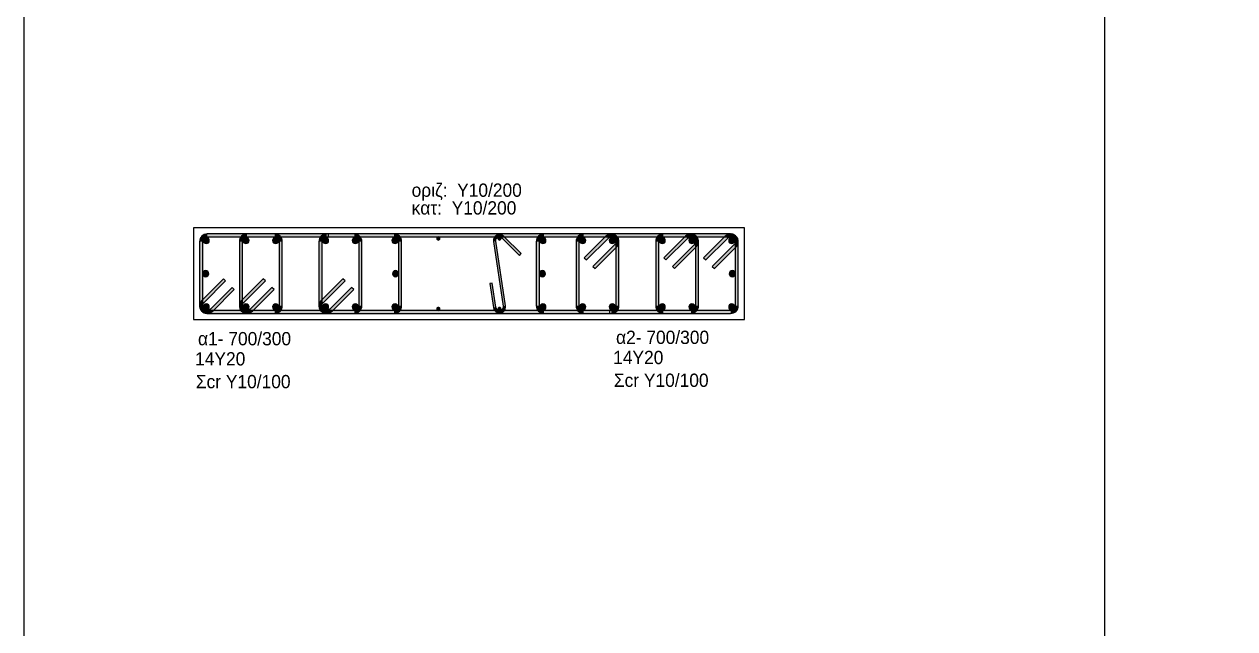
# Model space of a CAD drawing. Header units: millimetres. Extents: x -2171 to 1563, y -1758 to -1505.
# Drawn here: x -587.86 to -568.09, y -1610.18 to -1600.3 of the extents above; entities that cross this region are included whole.
import ezdxf

# ---------------------------------------------------------------- set-up
doc = ezdxf.new("R2010")
doc.units = ezdxf.units.MM
for name, color, linetype in [('-S_TEXT', 3, 'Continuous'), ('Col_Det', 7, 'Continuous'), ('Col_Det_Fill', 7, 'Continuous'), ('Geo_Col_Pro_1', 7, 'Continuous')]:
    doc.layers.add(name, color=color, linetype=linetype)
doc.styles.add('S1Arl22_b_934_161', font='arial.ttf', dxfattribs={"width": 0.933629, "height": 0.002175})

msp = doc.modelspace()

# ---------------------------------------------------------------- hatches: boundary and pattern name
at = {"layer": 'Col_Det_Fill'}
for color, points in [(252, [(-584.8738, -1603.7749), (-584.8738, -1603.7249, 0.4142136), (-584.9988, -1603.8499), (-584.9488, -1603.8499, -0.4142136)]), (252, [(-581.8238, -1603.7749), (-581.8238, -1603.7249), (-584.8738, -1603.7249), (-584.8738, -1603.7749)]), (252, [(-584.2238, -1603.7749), (-584.2238, -1603.7249, 0.4142136), (-584.3488, -1603.8499), (-584.2988, -1603.8499, -0.4142136)]), (252, [(-583.7738, -1603.7749), (-583.7738, -1603.7249), (-584.2238, -1603.7249), (-584.2238, -1603.7749)]), (252, [(-583.6988, -1603.8499), (-583.6488, -1603.8499, 0.4142136), (-583.7738, -1603.7249), (-583.7738, -1603.7749, -0.4142136)]), (252, [(-582.9238, -1603.7749), (-582.9238, -1603.7249, 0.4142136), (-583.0488, -1603.8499), (-582.9988, -1603.8499, -0.4142136)]), (252, [(-582.4738, -1603.7749), (-582.4738, -1603.7249), (-582.9238, -1603.7249), (-582.9238, -1603.7749)]), (252, [(-578.2973, -1603.7749), (-578.2973, -1603.7249), (-582.9003, -1603.7249), (-582.9003, -1603.7749)]), (252, [(-582.3988, -1603.8499), (-582.3488, -1603.8499, 0.4142136), (-582.4738, -1603.7249), (-582.4738, -1603.7749, -0.4142136)]), (252, [(-581.7488, -1603.8499), (-581.6988, -1603.8499, 0.4142136), (-581.8238, -1603.7249), (-581.8238, -1603.7749, -0.4142136)]), (133, [(-581.1235, -1603.7999, 0.4142136), (-581.0985, -1603.8249, 0.4142136), (-581.0735, -1603.7999, 0.4142136), (-581.0985, -1603.7749, 0.4142136)]), (252, [(-580.1979, -1603.8497), (-580.1584, -1603.8438, -0.7233449), (-580.0566, -1603.7924), (-580.0283, -1603.7642, 0.7233449)]), (133, [(-580.124, -1603.7999, 0.4142136), (-580.099, -1603.8249, 0.4142136), (-580.074, -1603.7999, 0.4142136), (-580.099, -1603.7749, 0.4142136)]), (252, [(-580.0283, -1603.7642), (-580.0566, -1603.7924), (-579.7738, -1604.0753), (-579.7455, -1604.047)]), (252, [(-579.3738, -1603.7749), (-579.3738, -1603.7249, 0.4142136), (-579.4988, -1603.8499), (-579.4488, -1603.8499, -0.4142136)]), (252, [(-576.3238, -1603.7749), (-576.3238, -1603.7249), (-579.3738, -1603.7249), (-579.3738, -1603.7749)]), (252, [(-578.7238, -1603.7749), (-578.7238, -1603.7249, 0.4142136), (-578.8488, -1603.8499), (-578.7988, -1603.8499, -0.4142136)]), (252, [(-578.2738, -1603.7749), (-578.2738, -1603.7249), (-578.7238, -1603.7249), (-578.7238, -1603.7749)]), (252, [(-578.3268, -1603.7968), (-578.3622, -1603.7615), (-578.7157, -1604.115), (-578.6804, -1604.1504)]), (252, [(-578.1988, -1603.8499), (-578.1488, -1603.8499, 0.6681786), (-578.3622, -1603.7615), (-578.3268, -1603.7968, -0.6681786)]), (252, [(-578.2208, -1603.9029), (-578.1854, -1603.9383, 0.6681786), (-578.2738, -1603.7249), (-578.2738, -1603.7749, -0.6681786)]), (252, [(-577.4238, -1603.7749), (-577.4238, -1603.7249, 0.4142136), (-577.5488, -1603.8499), (-577.4988, -1603.8499, -0.4142136)]), (252, [(-576.9738, -1603.7749), (-576.9738, -1603.7249), (-577.4238, -1603.7249), (-577.4238, -1603.7749)]), (252, [(-577.0268, -1603.7968), (-577.0622, -1603.7615), (-577.4157, -1604.115), (-577.3804, -1604.1504)]), (252, [(-576.8988, -1603.8499), (-576.8488, -1603.8499, 0.6681786), (-577.0622, -1603.7615), (-577.0268, -1603.7968, -0.6681786)]), (252, [(-576.9208, -1603.9029), (-576.8854, -1603.9383, 0.6681786), (-576.9738, -1603.7249), (-576.9738, -1603.7749, -0.6681786)]), (252, [(-576.3768, -1603.7968), (-576.4122, -1603.7615), (-576.7657, -1604.115), (-576.7304, -1604.1504)]), (252, [(-576.2488, -1603.8499), (-576.1988, -1603.8499, 0.6681786), (-576.4122, -1603.7615), (-576.3768, -1603.7968, -0.6681786)]), (252, [(-576.2708, -1603.9029), (-576.2354, -1603.9383, 0.6681786), (-576.3238, -1603.7249), (-576.3238, -1603.7749, -0.6681786)]), (252, [(-584.9488, -1603.8499), (-584.9988, -1603.8499), (-584.9988, -1604.8999), (-584.9488, -1604.8999)]), (12, [(-584.9415, -1603.8322, 0.4142136), (-584.8915, -1603.8822, 0.4142136), (-584.8415, -1603.8322, 0.4142136), (-584.8915, -1603.7822, 0.4142136)]), (252, [(-584.2988, -1603.8499), (-584.3488, -1603.8499), (-584.3488, -1604.8999), (-584.2988, -1604.8999)]), (56, [(-584.2915, -1603.8322, 0.4142136), (-584.2415, -1603.8822, 0.4142136), (-584.1915, -1603.8322, 0.4142136), (-584.2415, -1603.7822, 0.4142136)]), (56, [(-583.8061, -1603.8322, 0.4142136), (-583.7561, -1603.8822, 0.4142136), (-583.7061, -1603.8322, 0.4142136), (-583.7561, -1603.7822, 0.4142136)]), (252, [(-583.6988, -1604.8999), (-583.6488, -1604.8999), (-583.6488, -1603.8499), (-583.6988, -1603.8499)]), (252, [(-582.9988, -1603.8499), (-583.0488, -1603.8499), (-583.0488, -1604.8999), (-582.9988, -1604.8999)]), (56, [(-582.9915, -1603.8322, 0.4142136), (-582.9415, -1603.8822, 0.4142136), (-582.8915, -1603.8322, 0.4142136), (-582.9415, -1603.7822, 0.4142136)]), (56, [(-582.5061, -1603.8322, 0.4142136), (-582.4561, -1603.8822, 0.4142136), (-582.4061, -1603.8322, 0.4142136), (-582.4561, -1603.7822, 0.4142136)]), (252, [(-582.3988, -1604.8999), (-582.3488, -1604.8999), (-582.3488, -1603.8499), (-582.3988, -1603.8499)]), (12, [(-581.8561, -1603.8322, 0.4142136), (-581.8061, -1603.8822, 0.4142136), (-581.7561, -1603.8322, 0.4142136), (-581.8061, -1603.7822, 0.4142136)]), (252, [(-581.7488, -1604.8999), (-581.6988, -1604.8999), (-581.6988, -1603.8499), (-581.7488, -1603.8499)]), (252, [(-580.0397, -1604.906), (-580.0001, -1604.9001), (-580.1584, -1603.8438), (-580.1979, -1603.8497)]), (252, [(-579.4488, -1603.8499), (-579.4988, -1603.8499), (-579.4988, -1604.8999), (-579.4488, -1604.8999)]), (12, [(-579.3415, -1603.8322, 0.4142136), (-579.3915, -1603.7822, 0.4142136), (-579.4415, -1603.8322, 0.4142136), (-579.3915, -1603.8822, 0.4142136)]), (252, [(-578.7988, -1603.8499), (-578.8488, -1603.8499), (-578.8488, -1604.8999), (-578.7988, -1604.8999)]), (56, [(-578.6915, -1603.8322, 0.4142136), (-578.7415, -1603.7822, 0.4142136), (-578.7915, -1603.8322, 0.4142136), (-578.7415, -1603.8822, 0.4142136)]), (252, [(-578.5743, -1604.2565), (-578.539, -1604.2918), (-578.1854, -1603.9383), (-578.2208, -1603.9029)]), (56, [(-578.2061, -1603.8322, 0.4142136), (-578.2561, -1603.7822, 0.4142136), (-578.3061, -1603.8322, 0.4142136), (-578.2561, -1603.8822, 0.4142136)]), (252, [(-578.1988, -1604.8999), (-578.1488, -1604.8999), (-578.1488, -1603.8499), (-578.1988, -1603.8499)]), (252, [(-577.4988, -1603.8499), (-577.5488, -1603.8499), (-577.5488, -1604.8999), (-577.4988, -1604.8999)]), (56, [(-577.3915, -1603.8322, 0.4142136), (-577.4415, -1603.7822, 0.4142136), (-577.4915, -1603.8322, 0.4142136), (-577.4415, -1603.8822, 0.4142136)]), (252, [(-577.2743, -1604.2565), (-577.239, -1604.2918), (-576.8854, -1603.9383), (-576.9208, -1603.9029)]), (56, [(-576.9061, -1603.8322, 0.4142136), (-576.9561, -1603.7822, 0.4142136), (-577.0061, -1603.8322, 0.4142136), (-576.9561, -1603.8822, 0.4142136)]), (252, [(-576.8988, -1604.8999), (-576.8488, -1604.8999), (-576.8488, -1603.8499), (-576.8988, -1603.8499)]), (252, [(-576.6243, -1604.2565), (-576.589, -1604.2918), (-576.2354, -1603.9383), (-576.2708, -1603.9029)]), (12, [(-576.2561, -1603.8322, 0.4142136), (-576.3061, -1603.7822, 0.4142136), (-576.3561, -1603.8322, 0.4142136), (-576.3061, -1603.8822, 0.4142136)]), (252, [(-576.2488, -1604.8999), (-576.1988, -1604.8999), (-576.1988, -1603.8499), (-576.2488, -1603.8499)]), (12, [(-584.9488, -1604.3748, 0.4142136), (-584.8988, -1604.4248, 0.4142136), (-584.8488, -1604.3748, 0.4142136), (-584.8988, -1604.3248, 0.4142136)]), (12, [(-581.8488, -1604.3748, 0.4142136), (-581.7988, -1604.4248, 0.4142136), (-581.7488, -1604.3748, 0.4142136), (-581.7988, -1604.3248, 0.4142136)]), (12, [(-579.3488, -1604.3748, 0.4142136), (-579.3988, -1604.3248, 0.4142136), (-579.4488, -1604.3748, 0.4142136), (-579.3988, -1604.4248, 0.4142136)]), (12, [(-576.2488, -1604.3748, 0.4142136), (-576.2988, -1604.3248, 0.4142136), (-576.3488, -1604.3748, 0.4142136), (-576.2988, -1604.4248, 0.4142136)]), (252, [(-584.5733, -1604.4933), (-584.6086, -1604.4579), (-584.9622, -1604.8115), (-584.9268, -1604.8468)]), (252, [(-583.9233, -1604.4933), (-583.9586, -1604.4579), (-584.3122, -1604.8115), (-584.2768, -1604.8468)]), (252, [(-582.6233, -1604.4933), (-582.6586, -1604.4579), (-583.0122, -1604.8115), (-582.9768, -1604.8468)]), (252, [(-580.2176, -1604.5282), (-580.2572, -1604.5341), (-580.1979, -1604.9297), (-580.1584, -1604.9238)]), (252, [(-584.8208, -1604.9529), (-584.7854, -1604.9883), (-584.4318, -1604.6347), (-584.4672, -1604.5994)]), (252, [(-584.1708, -1604.9529), (-584.1354, -1604.9883), (-583.7818, -1604.6347), (-583.8172, -1604.5994)]), (252, [(-582.8708, -1604.9529), (-582.8354, -1604.9883), (-582.4818, -1604.6347), (-582.5172, -1604.5994)]), (252, [(-584.9268, -1604.8468), (-584.9622, -1604.8115, 0.6681786), (-584.8738, -1605.0249), (-584.8738, -1604.9749, -0.6681786)]), (252, [(-584.9488, -1604.8999), (-584.9988, -1604.8999, 0.6681786), (-584.7854, -1604.9883), (-584.8208, -1604.9529, -0.6681786)]), (12, [(-584.9415, -1604.9176, 0.4142136), (-584.8915, -1604.9676, 0.4142136), (-584.8415, -1604.9176, 0.4142136), (-584.8915, -1604.8676, 0.4142136)]), (252, [(-584.2768, -1604.8468), (-584.3122, -1604.8115, 0.6681786), (-584.2238, -1605.0249), (-584.2238, -1604.9749, -0.6681786)]), (252, [(-584.2988, -1604.8999), (-584.3488, -1604.8999, 0.6681786), (-584.1354, -1604.9883), (-584.1708, -1604.9529, -0.6681786)]), (56, [(-584.2915, -1604.9176, 0.4142136), (-584.2415, -1604.9676, 0.4142136), (-584.1915, -1604.9176, 0.4142136), (-584.2415, -1604.8676, 0.4142136)]), (56, [(-583.8061, -1604.9176, 0.4142136), (-583.7561, -1604.9676, 0.4142136), (-583.7061, -1604.9176, 0.4142136), (-583.7561, -1604.8676, 0.4142136)]), (252, [(-583.7738, -1604.9749), (-583.7738, -1605.0249, 0.4142136), (-583.6488, -1604.8999), (-583.6988, -1604.8999, -0.4142136)]), (252, [(-582.9768, -1604.8468), (-583.0122, -1604.8115, 0.6681786), (-582.9238, -1605.0249), (-582.9238, -1604.9749, -0.6681786)]), (252, [(-582.9988, -1604.8999), (-583.0488, -1604.8999, 0.6681786), (-582.8354, -1604.9883), (-582.8708, -1604.9529, -0.6681786)]), (56, [(-582.9915, -1604.9176, 0.4142136), (-582.9415, -1604.9676, 0.4142136), (-582.8915, -1604.9176, 0.4142136), (-582.9415, -1604.8676, 0.4142136)]), (56, [(-582.5061, -1604.9176, 0.4142136), (-582.4561, -1604.9676, 0.4142136), (-582.4061, -1604.9176, 0.4142136), (-582.4561, -1604.8676, 0.4142136)]), (252, [(-582.4738, -1604.9749), (-582.4738, -1605.0249, 0.4142136), (-582.3488, -1604.8999), (-582.3988, -1604.8999, -0.4142136)]), (12, [(-581.8561, -1604.9176, 0.4142136), (-581.8061, -1604.9676, 0.4142136), (-581.7561, -1604.9176, 0.4142136), (-581.8061, -1604.8676, 0.4142136)]), (252, [(-581.8238, -1604.9749), (-581.8238, -1605.0249, 0.4142136), (-581.6988, -1604.8999), (-581.7488, -1604.8999, -0.4142136)]), (133, [(-581.1235, -1604.9499, 0.4142136), (-581.0985, -1604.9749, 0.4142136), (-581.0735, -1604.9499, 0.4142136), (-581.0985, -1604.9249, 0.4142136)]), (252, [(-580.1584, -1604.9238), (-580.1979, -1604.9297, 1), (-580.0001, -1604.9001), (-580.0397, -1604.906, -1)]), (133, [(-580.124, -1604.9499, 0.4142136), (-580.099, -1604.9749, 0.4142136), (-580.074, -1604.9499, 0.4142136), (-580.099, -1604.9249, 0.4142136)]), (252, [(-579.4488, -1604.8999), (-579.4988, -1604.8999, 0.4142136), (-579.3738, -1605.0249), (-579.3738, -1604.9749, -0.4142136)]), (12, [(-579.3415, -1604.9176, 0.4142136), (-579.3915, -1604.8676, 0.4142136), (-579.4415, -1604.9176, 0.4142136), (-579.3915, -1604.9676, 0.4142136)]), (252, [(-578.7988, -1604.8999), (-578.8488, -1604.8999, 0.4142136), (-578.7238, -1605.0249), (-578.7238, -1604.9749, -0.4142136)]), (56, [(-578.6915, -1604.9176, 0.4142136), (-578.7415, -1604.8676, 0.4142136), (-578.7915, -1604.9176, 0.4142136), (-578.7415, -1604.9676, 0.4142136)]), (56, [(-578.2061, -1604.9176, 0.4142136), (-578.2561, -1604.8676, 0.4142136), (-578.3061, -1604.9176, 0.4142136), (-578.2561, -1604.9676, 0.4142136)]), (252, [(-578.2738, -1604.9749), (-578.2738, -1605.0249, 0.4142136), (-578.1488, -1604.8999), (-578.1988, -1604.8999, -0.4142136)]), (252, [(-577.4988, -1604.8999), (-577.5488, -1604.8999, 0.4142136), (-577.4238, -1605.0249), (-577.4238, -1604.9749, -0.4142136)]), (56, [(-577.3915, -1604.9176, 0.4142136), (-577.4415, -1604.8676, 0.4142136), (-577.4915, -1604.9176, 0.4142136), (-577.4415, -1604.9676, 0.4142136)]), (56, [(-576.9061, -1604.9176, 0.4142136), (-576.9561, -1604.8676, 0.4142136), (-577.0061, -1604.9176, 0.4142136), (-576.9561, -1604.9676, 0.4142136)]), (252, [(-576.9738, -1604.9749), (-576.9738, -1605.0249, 0.4142136), (-576.8488, -1604.8999), (-576.8988, -1604.8999, -0.4142136)]), (12, [(-576.2561, -1604.9176, 0.4142136), (-576.3061, -1604.8676, 0.4142136), (-576.3561, -1604.9176, 0.4142136), (-576.3061, -1604.9676, 0.4142136)]), (252, [(-576.3238, -1604.9749), (-576.3238, -1605.0249, 0.4142136), (-576.1988, -1604.8999), (-576.2488, -1604.8999, -0.4142136)]), (252, [(-584.8738, -1604.9749), (-584.8738, -1605.0249), (-581.8238, -1605.0249), (-581.8238, -1604.9749)]), (252, [(-584.2238, -1604.9749), (-584.2238, -1605.0249), (-583.7738, -1605.0249), (-583.7738, -1604.9749)]), (252, [(-582.9238, -1604.9749), (-582.9238, -1605.0249), (-582.4738, -1605.0249), (-582.4738, -1604.9749)]), (252, [(-582.9003, -1604.9749), (-582.9003, -1605.0249), (-578.2973, -1605.0249), (-578.2973, -1604.9749)]), (252, [(-579.3738, -1604.9749), (-579.3738, -1605.0249), (-576.3238, -1605.0249), (-576.3238, -1604.9749)]), (252, [(-578.7238, -1604.9749), (-578.7238, -1605.0249), (-578.2738, -1605.0249), (-578.2738, -1604.9749)]), (252, [(-577.4238, -1604.9749), (-577.4238, -1605.0249), (-576.9738, -1605.0249), (-576.9738, -1604.9749)])]:
    msp.add_hatch(color=color, dxfattribs=at).paths.add_polyline_path(points)

# ---------------------------------------------------------------- linework, layer by layer
at = {"layer": '-S_TEXT', "ltscale": 5}
msp.add_lwpolyline([(-587.864, -1590.2497), (-529.7165, -1590.2497), (-529.7165, -1630.2944), (-587.864, -1630.2944)], close=True, dxfattribs=at)
at = {"layer": 'Col_Det', "color": 7}
for points in [[(-576.0988, -1603.6249), (-585.0988, -1603.6249)], [(-585.0988, -1603.6249), (-585.0988, -1605.1249)], [(-581.8238, -1603.7249), (-584.8738, -1603.7249)], [(-584.8738, -1603.7749), (-581.8238, -1603.7749)], [(-583.7738, -1603.7249), (-584.2238, -1603.7249)], [(-584.2238, -1603.7749), (-583.7738, -1603.7749)], [(-582.4738, -1603.7249), (-582.9238, -1603.7249)], [(-582.9238, -1603.7749), (-582.4738, -1603.7749)], [(-578.2973, -1603.7249), (-582.9003, -1603.7249)], [(-582.9003, -1603.7249), (-582.9003, -1603.7749)], [(-582.9003, -1603.7749), (-578.2973, -1603.7749)], [(-579.7455, -1604.047), (-580.0283, -1603.7642)], [(-576.3238, -1603.7249), (-579.3738, -1603.7249)], [(-579.3738, -1603.7749), (-576.3238, -1603.7749)], [(-578.2738, -1603.7249), (-578.7238, -1603.7249)], [(-578.7238, -1603.7749), (-578.2738, -1603.7749)], [(-578.3622, -1603.7615), (-578.7157, -1604.115)], [(-578.2973, -1603.7749), (-578.2973, -1603.7249)], [(-576.9738, -1603.7249), (-577.4238, -1603.7249)], [(-577.4238, -1603.7749), (-576.9738, -1603.7749)], [(-577.0622, -1603.7615), (-577.4157, -1604.115)], [(-576.4122, -1603.7615), (-576.7657, -1604.115)], [(-576.0988, -1605.1249), (-576.0988, -1603.6249)], [(-584.9988, -1603.8499), (-584.9988, -1604.8999)], [(-584.9488, -1604.8999), (-584.9488, -1603.8499)], [(-584.3488, -1603.8499), (-584.3488, -1604.8999)], [(-584.2988, -1604.8999), (-584.2988, -1603.8499)], [(-583.6988, -1603.8499), (-583.6988, -1604.8999)], [(-583.6488, -1604.8999), (-583.6488, -1603.8499)], [(-583.0488, -1603.8499), (-583.0488, -1604.8999)], [(-582.9988, -1604.8999), (-582.9988, -1603.8499)], [(-582.3988, -1603.8499), (-582.3988, -1604.8999)], [(-582.3488, -1604.8999), (-582.3488, -1603.8499)], [(-581.7488, -1603.8499), (-581.7488, -1604.8999)], [(-581.6988, -1604.8999), (-581.6988, -1603.8499)], [(-580.1979, -1603.8497), (-580.0397, -1604.906)], [(-580.0001, -1604.9001), (-580.1584, -1603.8438)], [(-580.0566, -1603.7924), (-579.7738, -1604.0753)], [(-579.4988, -1603.8499), (-579.4988, -1604.8999)], [(-579.4488, -1604.8999), (-579.4488, -1603.8499)], [(-578.8488, -1603.8499), (-578.8488, -1604.8999)], [(-578.7988, -1604.8999), (-578.7988, -1603.8499)], [(-578.6804, -1604.1504), (-578.3268, -1603.7968)], [(-578.2208, -1603.9029), (-578.5743, -1604.2565)], [(-578.539, -1604.2918), (-578.1854, -1603.9383)], [(-578.1988, -1603.8499), (-578.1988, -1604.8999)], [(-578.1488, -1604.8999), (-578.1488, -1603.8499)], [(-577.5488, -1603.8499), (-577.5488, -1604.8999)], [(-577.4988, -1604.8999), (-577.4988, -1603.8499)], [(-577.3804, -1604.1504), (-577.0268, -1603.7968)], [(-576.9208, -1603.9029), (-577.2743, -1604.2565)], [(-577.239, -1604.2918), (-576.8854, -1603.9383)], [(-576.8988, -1603.8499), (-576.8988, -1604.8999)], [(-576.8488, -1604.8999), (-576.8488, -1603.8499)], [(-576.7304, -1604.1504), (-576.3768, -1603.7968)], [(-576.2708, -1603.9029), (-576.6243, -1604.2565)], [(-576.589, -1604.2918), (-576.2354, -1603.9383)], [(-576.2488, -1603.8499), (-576.2488, -1604.8999)], [(-576.1988, -1604.8999), (-576.1988, -1603.8499)], [(-579.7738, -1604.0753), (-579.7455, -1604.047)], [(-578.7157, -1604.115), (-578.6804, -1604.1504)], [(-577.4157, -1604.115), (-577.3804, -1604.1504)], [(-576.7657, -1604.115), (-576.7304, -1604.1504)], [(-578.5743, -1604.2565), (-578.539, -1604.2918)], [(-577.2743, -1604.2565), (-577.239, -1604.2918)], [(-576.6243, -1604.2565), (-576.589, -1604.2918)], [(-584.6086, -1604.4579), (-584.9622, -1604.8115)], [(-584.9268, -1604.8468), (-584.5733, -1604.4933)], [(-584.5733, -1604.4933), (-584.6086, -1604.4579)], [(-583.9586, -1604.4579), (-584.3122, -1604.8115)], [(-584.2768, -1604.8468), (-583.9233, -1604.4933)], [(-583.9233, -1604.4933), (-583.9586, -1604.4579)], [(-582.6586, -1604.4579), (-583.0122, -1604.8115)], [(-582.9768, -1604.8468), (-582.6233, -1604.4933)], [(-582.6233, -1604.4933), (-582.6586, -1604.4579)], [(-580.2176, -1604.5282), (-580.2572, -1604.5341)], [(-580.2572, -1604.5341), (-580.1979, -1604.9297)], [(-580.1584, -1604.9238), (-580.2176, -1604.5282)], [(-584.4672, -1604.5994), (-584.8208, -1604.9529)], [(-584.7854, -1604.9883), (-584.4318, -1604.6347)], [(-584.4318, -1604.6347), (-584.4672, -1604.5994)], [(-583.8172, -1604.5994), (-584.1708, -1604.9529)], [(-584.1354, -1604.9883), (-583.7818, -1604.6347)], [(-583.7818, -1604.6347), (-583.8172, -1604.5994)], [(-582.5172, -1604.5994), (-582.8708, -1604.9529)], [(-582.8354, -1604.9883), (-582.4818, -1604.6347)], [(-582.4818, -1604.6347), (-582.5172, -1604.5994)], [(-585.0988, -1605.1249), (-576.0988, -1605.1249)], [(-581.8238, -1604.9749), (-584.8738, -1604.9749)], [(-584.8738, -1605.0249), (-581.8238, -1605.0249)], [(-583.7738, -1604.9749), (-584.2238, -1604.9749)], [(-584.2238, -1605.0249), (-583.7738, -1605.0249)], [(-582.4738, -1604.9749), (-582.9238, -1604.9749)], [(-582.9238, -1605.0249), (-582.4738, -1605.0249)], [(-582.9003, -1604.9749), (-582.9003, -1605.0249)], [(-578.2973, -1604.9749), (-582.9003, -1604.9749)], [(-582.9003, -1605.0249), (-578.2973, -1605.0249)], [(-576.3238, -1604.9749), (-579.3738, -1604.9749)], [(-579.3738, -1605.0249), (-576.3238, -1605.0249)], [(-578.2738, -1604.9749), (-578.7238, -1604.9749)], [(-578.7238, -1605.0249), (-578.2738, -1605.0249)], [(-578.2973, -1605.0249), (-578.2973, -1604.9749)], [(-576.9738, -1604.9749), (-577.4238, -1604.9749)], [(-577.4238, -1605.0249), (-576.9738, -1605.0249)]]:
    msp.add_lwpolyline(points, dxfattribs=at)
for points in [[(-584.8738, -1603.7249, 0.4142136), (-584.9988, -1603.8499)], [(-584.9488, -1603.8499, -0.4142136), (-584.8738, -1603.7749, -0.4142136)], [(-584.2238, -1603.7249, 0.4142136), (-584.3488, -1603.8499)], [(-584.2988, -1603.8499, -0.4142136), (-584.2238, -1603.7749, -0.4142136)], [(-583.6488, -1603.8499, 0.4142136), (-583.7738, -1603.7249)], [(-583.7738, -1603.7749, -0.4142136), (-583.6988, -1603.8499, -0.4142136)], [(-582.9238, -1603.7249, 0.4142136), (-583.0488, -1603.8499)], [(-582.9988, -1603.8499, -0.4142136), (-582.9238, -1603.7749, -0.4142136)], [(-582.3488, -1603.8499, 0.4142136), (-582.4738, -1603.7249)], [(-582.4738, -1603.7749, -0.4142136), (-582.3988, -1603.8499, -0.4142136)], [(-581.6988, -1603.8499, 0.4142136), (-581.8238, -1603.7249)], [(-581.8238, -1603.7749, -0.4142136), (-581.7488, -1603.8499, -0.4142136)], [(-581.0985, -1603.7749, 0.4142136), (-581.1235, -1603.7999, 0.4142136)], [(-581.0735, -1603.7999, 0.4142136), (-581.0985, -1603.7749, 0.4142136)], [(-580.0283, -1603.7642, 0.7233449), (-580.1979, -1603.8497, 0.7233449)], [(-580.1584, -1603.8438, -0.7233449), (-580.0566, -1603.7924)], [(-580.099, -1603.7749, 0.4142136), (-580.124, -1603.7999, 0.4142136)], [(-580.074, -1603.7999, 0.4142136), (-580.099, -1603.7749, 0.4142136)], [(-579.3738, -1603.7249, 0.4142136), (-579.4988, -1603.8499)], [(-579.4488, -1603.8499, -0.4142136), (-579.3738, -1603.7749, -0.4142136)], [(-578.7238, -1603.7249, 0.4142136), (-578.8488, -1603.8499)], [(-578.7988, -1603.8499, -0.4142136), (-578.7238, -1603.7749, -0.4142136)], [(-578.1488, -1603.8499, 0.6681786), (-578.3622, -1603.7615)], [(-578.3268, -1603.7968, -0.6681786), (-578.1988, -1603.8499, -0.6681786)], [(-578.1854, -1603.9383, 0.6681786), (-578.2738, -1603.7249)], [(-578.2738, -1603.7749, -0.6681786), (-578.2208, -1603.9029, -0.6681786)], [(-577.4238, -1603.7249, 0.4142136), (-577.5488, -1603.8499)], [(-577.4988, -1603.8499, -0.4142136), (-577.4238, -1603.7749, -0.4142136)], [(-576.8488, -1603.8499, 0.6681786), (-577.0622, -1603.7615)], [(-577.0268, -1603.7968, -0.6681786), (-576.8988, -1603.8499, -0.6681786)], [(-576.8854, -1603.9383, 0.6681786), (-576.9738, -1603.7249)], [(-576.9738, -1603.7749, -0.6681786), (-576.9208, -1603.9029, -0.6681786)], [(-576.1988, -1603.8499, 0.6681786), (-576.4122, -1603.7615)], [(-576.3768, -1603.7968, -0.6681786), (-576.2488, -1603.8499, -0.6681786)], [(-576.2354, -1603.9383, 0.6681786), (-576.3238, -1603.7249)], [(-576.3238, -1603.7749, -0.6681786), (-576.2708, -1603.9029, -0.6681786)], [(-584.8915, -1603.7822, 0.4142136), (-584.9415, -1603.8322, 0.4142136)], [(-584.9415, -1603.8322, 0.4142136), (-584.8915, -1603.8822, 0.4142136)], [(-584.8415, -1603.8322, 0.4142136), (-584.8915, -1603.7822, 0.4142136)], [(-584.8915, -1603.8822, 0.4142136), (-584.8415, -1603.8322, 0.4142136)], [(-584.2415, -1603.7822, 0.4142136), (-584.2915, -1603.8322, 0.4142136)], [(-584.2915, -1603.8322, 0.4142136), (-584.2415, -1603.8822, 0.4142136)], [(-584.1915, -1603.8322, 0.4142136), (-584.2415, -1603.7822, 0.4142136)], [(-584.2415, -1603.8822, 0.4142136), (-584.1915, -1603.8322, 0.4142136)], [(-583.7561, -1603.7822, 0.4142136), (-583.8061, -1603.8322, 0.4142136)], [(-583.8061, -1603.8322, 0.4142136), (-583.7561, -1603.8822, 0.4142136)], [(-583.7061, -1603.8322, 0.4142136), (-583.7561, -1603.7822, 0.4142136)], [(-583.7561, -1603.8822, 0.4142136), (-583.7061, -1603.8322, 0.4142136)], [(-582.9415, -1603.7822, 0.4142136), (-582.9915, -1603.8322, 0.4142136)], [(-582.9915, -1603.8322, 0.4142136), (-582.9415, -1603.8822, 0.4142136)], [(-582.8915, -1603.8322, 0.4142136), (-582.9415, -1603.7822, 0.4142136)], [(-582.9415, -1603.8822, 0.4142136), (-582.8915, -1603.8322, 0.4142136)], [(-582.4561, -1603.7822, 0.4142136), (-582.5061, -1603.8322, 0.4142136)], [(-582.5061, -1603.8322, 0.4142136), (-582.4561, -1603.8822, 0.4142136)], [(-582.4061, -1603.8322, 0.4142136), (-582.4561, -1603.7822, 0.4142136)], [(-582.4561, -1603.8822, 0.4142136), (-582.4061, -1603.8322, 0.4142136)], [(-581.8061, -1603.7822, 0.4142136), (-581.8561, -1603.8322, 0.4142136)], [(-581.8561, -1603.8322, 0.4142136), (-581.8061, -1603.8822, 0.4142136)], [(-581.7561, -1603.8322, 0.4142136), (-581.8061, -1603.7822, 0.4142136)], [(-581.8061, -1603.8822, 0.4142136), (-581.7561, -1603.8322, 0.4142136)], [(-581.1235, -1603.7999, 0.4142136), (-581.0985, -1603.8249, 0.4142136)], [(-581.0985, -1603.8249, 0.4142136), (-581.0735, -1603.7999, 0.4142136)], [(-580.124, -1603.7999, 0.4142136), (-580.099, -1603.8249, 0.4142136)], [(-580.099, -1603.8249, 0.4142136), (-580.074, -1603.7999, 0.4142136)], [(-579.3915, -1603.7822, 0.4142136), (-579.4415, -1603.8322, 0.4142136)], [(-579.4415, -1603.8322, 0.4142136), (-579.3915, -1603.8822, 0.4142136)], [(-579.3415, -1603.8322, 0.4142136), (-579.3915, -1603.7822, 0.4142136)], [(-579.3915, -1603.8822, 0.4142136), (-579.3415, -1603.8322, 0.4142136)], [(-578.7415, -1603.7822, 0.4142136), (-578.7915, -1603.8322, 0.4142136)], [(-578.7915, -1603.8322, 0.4142136), (-578.7415, -1603.8822, 0.4142136)], [(-578.6915, -1603.8322, 0.4142136), (-578.7415, -1603.7822, 0.4142136)], [(-578.7415, -1603.8822, 0.4142136), (-578.6915, -1603.8322, 0.4142136)], [(-578.2561, -1603.7822, 0.4142136), (-578.3061, -1603.8322, 0.4142136)], [(-578.3061, -1603.8322, 0.4142136), (-578.2561, -1603.8822, 0.4142136)], [(-578.2061, -1603.8322, 0.4142136), (-578.2561, -1603.7822, 0.4142136)], [(-578.2561, -1603.8822, 0.4142136), (-578.2061, -1603.8322, 0.4142136)], [(-577.4415, -1603.7822, 0.4142136), (-577.4915, -1603.8322, 0.4142136)], [(-577.4915, -1603.8322, 0.4142136), (-577.4415, -1603.8822, 0.4142136)], [(-577.3915, -1603.8322, 0.4142136), (-577.4415, -1603.7822, 0.4142136)], [(-577.4415, -1603.8822, 0.4142136), (-577.3915, -1603.8322, 0.4142136)], [(-576.9561, -1603.7822, 0.4142136), (-577.0061, -1603.8322, 0.4142136)], [(-577.0061, -1603.8322, 0.4142136), (-576.9561, -1603.8822, 0.4142136)], [(-576.9061, -1603.8322, 0.4142136), (-576.9561, -1603.7822, 0.4142136)], [(-576.9561, -1603.8822, 0.4142136), (-576.9061, -1603.8322, 0.4142136)], [(-576.3061, -1603.7822, 0.4142136), (-576.3561, -1603.8322, 0.4142136)], [(-576.3561, -1603.8322, 0.4142136), (-576.3061, -1603.8822, 0.4142136)], [(-576.2561, -1603.8322, 0.4142136), (-576.3061, -1603.7822, 0.4142136)], [(-576.3061, -1603.8822, 0.4142136), (-576.2561, -1603.8322, 0.4142136)], [(-584.8988, -1604.3248, 0.4142136), (-584.9488, -1604.3748, 0.4142136)], [(-584.8488, -1604.3748, 0.4142136), (-584.8988, -1604.3248, 0.4142136)], [(-581.7988, -1604.3248, 0.4142136), (-581.8488, -1604.3748, 0.4142136)], [(-581.7488, -1604.3748, 0.4142136), (-581.7988, -1604.3248, 0.4142136)], [(-579.3988, -1604.3248, 0.4142136), (-579.4488, -1604.3748, 0.4142136)], [(-579.3488, -1604.3748, 0.4142136), (-579.3988, -1604.3248, 0.4142136)], [(-576.2988, -1604.3248, 0.4142136), (-576.3488, -1604.3748, 0.4142136)], [(-576.2488, -1604.3748, 0.4142136), (-576.2988, -1604.3248, 0.4142136)], [(-584.9488, -1604.3748, 0.4142136), (-584.8988, -1604.4248, 0.4142136)], [(-584.8988, -1604.4248, 0.4142136), (-584.8488, -1604.3748, 0.4142136)], [(-581.8488, -1604.3748, 0.4142136), (-581.7988, -1604.4248, 0.4142136)], [(-581.7988, -1604.4248, 0.4142136), (-581.7488, -1604.3748, 0.4142136)], [(-579.4488, -1604.3748, 0.4142136), (-579.3988, -1604.4248, 0.4142136)], [(-579.3988, -1604.4248, 0.4142136), (-579.3488, -1604.3748, 0.4142136)], [(-576.3488, -1604.3748, 0.4142136), (-576.2988, -1604.4248, 0.4142136)], [(-576.2988, -1604.4248, 0.4142136), (-576.2488, -1604.3748, 0.4142136)], [(-584.9622, -1604.8115, 0.6681786), (-584.8738, -1605.0249)], [(-584.9988, -1604.8999, 0.6681786), (-584.7854, -1604.9883)], [(-584.8738, -1604.9749, -0.6681786), (-584.9268, -1604.8468, -0.6681786)], [(-584.8208, -1604.9529, -0.6681786), (-584.9488, -1604.8999, -0.6681786)], [(-584.8915, -1604.8676, 0.4142136), (-584.9415, -1604.9176, 0.4142136)], [(-584.9415, -1604.9176, 0.4142136), (-584.8915, -1604.9676, 0.4142136)], [(-584.8415, -1604.9176, 0.4142136), (-584.8915, -1604.8676, 0.4142136)], [(-584.8915, -1604.9676, 0.4142136), (-584.8415, -1604.9176, 0.4142136)], [(-584.3122, -1604.8115, 0.6681786), (-584.2238, -1605.0249)], [(-584.3488, -1604.8999, 0.6681786), (-584.1354, -1604.9883)], [(-584.2238, -1604.9749, -0.6681786), (-584.2768, -1604.8468, -0.6681786)], [(-584.1708, -1604.9529, -0.6681786), (-584.2988, -1604.8999, -0.6681786)], [(-584.2415, -1604.8676, 0.4142136), (-584.2915, -1604.9176, 0.4142136)], [(-584.2915, -1604.9176, 0.4142136), (-584.2415, -1604.9676, 0.4142136)], [(-584.1915, -1604.9176, 0.4142136), (-584.2415, -1604.8676, 0.4142136)], [(-584.2415, -1604.9676, 0.4142136), (-584.1915, -1604.9176, 0.4142136)], [(-583.7561, -1604.8676, 0.4142136), (-583.8061, -1604.9176, 0.4142136)], [(-583.8061, -1604.9176, 0.4142136), (-583.7561, -1604.9676, 0.4142136)], [(-583.7738, -1605.0249, 0.4142136), (-583.6488, -1604.8999)], [(-583.6988, -1604.8999, -0.4142136), (-583.7738, -1604.9749, -0.4142136)], [(-583.7061, -1604.9176, 0.4142136), (-583.7561, -1604.8676, 0.4142136)], [(-583.7561, -1604.9676, 0.4142136), (-583.7061, -1604.9176, 0.4142136)], [(-583.0122, -1604.8115, 0.6681786), (-582.9238, -1605.0249)], [(-583.0488, -1604.8999, 0.6681786), (-582.8354, -1604.9883)], [(-582.9238, -1604.9749, -0.6681786), (-582.9768, -1604.8468, -0.6681786)], [(-582.8708, -1604.9529, -0.6681786), (-582.9988, -1604.8999, -0.6681786)], [(-582.9415, -1604.8676, 0.4142136), (-582.9915, -1604.9176, 0.4142136)], [(-582.9915, -1604.9176, 0.4142136), (-582.9415, -1604.9676, 0.4142136)], [(-582.8915, -1604.9176, 0.4142136), (-582.9415, -1604.8676, 0.4142136)], [(-582.9415, -1604.9676, 0.4142136), (-582.8915, -1604.9176, 0.4142136)], [(-582.4561, -1604.8676, 0.4142136), (-582.5061, -1604.9176, 0.4142136)], [(-582.5061, -1604.9176, 0.4142136), (-582.4561, -1604.9676, 0.4142136)], [(-582.4738, -1605.0249, 0.4142136), (-582.3488, -1604.8999)], [(-582.3988, -1604.8999, -0.4142136), (-582.4738, -1604.9749, -0.4142136)], [(-582.4061, -1604.9176, 0.4142136), (-582.4561, -1604.8676, 0.4142136)], [(-582.4561, -1604.9676, 0.4142136), (-582.4061, -1604.9176, 0.4142136)], [(-581.8061, -1604.8676, 0.4142136), (-581.8561, -1604.9176, 0.4142136)], [(-581.8561, -1604.9176, 0.4142136), (-581.8061, -1604.9676, 0.4142136)], [(-581.8238, -1605.0249, 0.4142136), (-581.6988, -1604.8999)], [(-581.7488, -1604.8999, -0.4142136), (-581.8238, -1604.9749, -0.4142136)], [(-581.7561, -1604.9176, 0.4142136), (-581.8061, -1604.8676, 0.4142136)], [(-581.8061, -1604.9676, 0.4142136), (-581.7561, -1604.9176, 0.4142136)], [(-581.0985, -1604.9249, 0.4142136), (-581.1235, -1604.9499, 0.4142136)], [(-581.1235, -1604.9499, 0.4142136), (-581.0985, -1604.9749, 0.4142136)], [(-581.0735, -1604.9499, 0.4142136), (-581.0985, -1604.9249, 0.4142136)], [(-581.0985, -1604.9749, 0.4142136), (-581.0735, -1604.9499, 0.4142136)], [(-580.1979, -1604.9297, 1), (-580.0001, -1604.9001)], [(-580.0397, -1604.906, -1), (-580.1584, -1604.9238, -1)], [(-580.099, -1604.9249, 0.4142136), (-580.124, -1604.9499, 0.4142136)], [(-580.124, -1604.9499, 0.4142136), (-580.099, -1604.9749, 0.4142136)], [(-580.074, -1604.9499, 0.4142136), (-580.099, -1604.9249, 0.4142136)], [(-580.099, -1604.9749, 0.4142136), (-580.074, -1604.9499, 0.4142136)], [(-579.4988, -1604.8999, 0.4142136), (-579.3738, -1605.0249)], [(-579.3738, -1604.9749, -0.4142136), (-579.4488, -1604.8999, -0.4142136)], [(-579.3915, -1604.8676, 0.4142136), (-579.4415, -1604.9176, 0.4142136)], [(-579.4415, -1604.9176, 0.4142136), (-579.3915, -1604.9676, 0.4142136)], [(-579.3415, -1604.9176, 0.4142136), (-579.3915, -1604.8676, 0.4142136)], [(-579.3915, -1604.9676, 0.4142136), (-579.3415, -1604.9176, 0.4142136)], [(-578.8488, -1604.8999, 0.4142136), (-578.7238, -1605.0249)], [(-578.7238, -1604.9749, -0.4142136), (-578.7988, -1604.8999, -0.4142136)], [(-578.7415, -1604.8676, 0.4142136), (-578.7915, -1604.9176, 0.4142136)], [(-578.7915, -1604.9176, 0.4142136), (-578.7415, -1604.9676, 0.4142136)], [(-578.6915, -1604.9176, 0.4142136), (-578.7415, -1604.8676, 0.4142136)], [(-578.7415, -1604.9676, 0.4142136), (-578.6915, -1604.9176, 0.4142136)], [(-578.2561, -1604.8676, 0.4142136), (-578.3061, -1604.9176, 0.4142136)], [(-578.3061, -1604.9176, 0.4142136), (-578.2561, -1604.9676, 0.4142136)], [(-578.2738, -1605.0249, 0.4142136), (-578.1488, -1604.8999)], [(-578.1988, -1604.8999, -0.4142136), (-578.2738, -1604.9749, -0.4142136)], [(-578.2061, -1604.9176, 0.4142136), (-578.2561, -1604.8676, 0.4142136)], [(-578.2561, -1604.9676, 0.4142136), (-578.2061, -1604.9176, 0.4142136)], [(-577.5488, -1604.8999, 0.4142136), (-577.4238, -1605.0249)], [(-577.4238, -1604.9749, -0.4142136), (-577.4988, -1604.8999, -0.4142136)], [(-577.4415, -1604.8676, 0.4142136), (-577.4915, -1604.9176, 0.4142136)], [(-577.4915, -1604.9176, 0.4142136), (-577.4415, -1604.9676, 0.4142136)], [(-577.3915, -1604.9176, 0.4142136), (-577.4415, -1604.8676, 0.4142136)], [(-577.4415, -1604.9676, 0.4142136), (-577.3915, -1604.9176, 0.4142136)], [(-576.9561, -1604.8676, 0.4142136), (-577.0061, -1604.9176, 0.4142136)], [(-577.0061, -1604.9176, 0.4142136), (-576.9561, -1604.9676, 0.4142136)], [(-576.9738, -1605.0249, 0.4142136), (-576.8488, -1604.8999)], [(-576.8988, -1604.8999, -0.4142136), (-576.9738, -1604.9749, -0.4142136)], [(-576.9061, -1604.9176, 0.4142136), (-576.9561, -1604.8676, 0.4142136)], [(-576.9561, -1604.9676, 0.4142136), (-576.9061, -1604.9176, 0.4142136)], [(-576.3061, -1604.8676, 0.4142136), (-576.3561, -1604.9176, 0.4142136)], [(-576.3561, -1604.9176, 0.4142136), (-576.3061, -1604.9676, 0.4142136)], [(-576.3238, -1605.0249, 0.4142136), (-576.1988, -1604.8999)], [(-576.2488, -1604.8999, -0.4142136), (-576.3238, -1604.9749, -0.4142136)], [(-576.2561, -1604.9176, 0.4142136), (-576.3061, -1604.8676, 0.4142136)], [(-576.3061, -1604.9676, 0.4142136), (-576.2561, -1604.9176, 0.4142136)]]:
    msp.add_lwpolyline(points, format="xyb", dxfattribs=at)
at = {"layer": 'Geo_Col_Pro_1', "color": 4, "linetype": 'Continuous', "ltscale": 0.5}
msp.add_line((-570.2153, -1590.2497), (-570.2153, -1610.5817), dxfattribs=at)

# ---------------------------------------------------------------- texts
at = {"layer": 'Col_Det', "color": 7, "style": 'S1Arl22_b_934_161', "width": 0.933629}
for s, p in [('οριζ:  Y10/200', (-581.5354, -1603.1177)), ('κατ:  Y10/200', (-581.5354, -1603.4077)), (' α1- 700/300', (-585.1036, -1605.5461)), (' α2- 700/300', (-578.2747, -1605.5239)), ('14Y20', (-585.0722, -1605.8757)), ('14Y20', (-578.2433, -1605.8535)), ('Σcr Y10/100', (-585.0603, -1606.2482)), ('Σcr Y10/100', (-578.2314, -1606.226))]:
    msp.add_text(s, height=0.2175, dxfattribs=at).set_placement(p)

doc.saveas('drawing.dxf')
